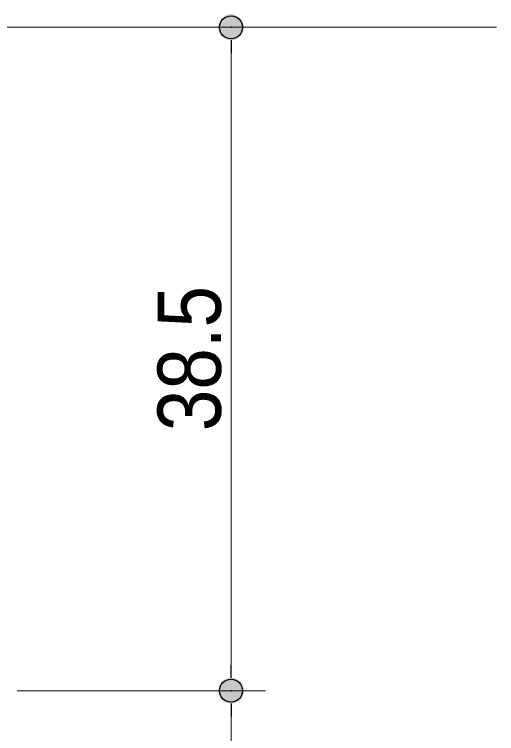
# Model space of a CAD drawing. Units: millimetres, scale not verified. Extents: x -4547 to 4547, y -2284 to 2284.
# Drawn here: x 946.5 to 1156.3, y 408.5 to 721.6 of the extents above; entities that cross this region are included whole.
import ezdxf
from ezdxf.enums import TextEntityAlignment as Align

# ---------------------------------------------------------------- set-up
doc = ezdxf.new("R2010")
doc.units = ezdxf.units.MM
doc.header["$LTSCALE"] = 20
doc.header["$PDMODE"] = 32
doc.header["$PDSIZE"] = 10
for name, color, linetype, lineweight in [('0-1_3一般', 7, 'Continuous', 15), ('0-3_0', 7, 'Continuous', 25), ('0-5_2寸法-1', 7, 'Continuous', 15)]:
    doc.layers.add(name, color=color, linetype=linetype, lineweight=lineweight)
doc.layers.add('0-4_Defpoints', color=7, linetype='Continuous')
doc.styles.add('ＭＳ Ｐゴシック', font='')
doc.styles.get('ＭＳ Ｐゴシック').set_extended_font_data('MS PGothic')

# ---------------------------------------------------------------- blocks, each defined once
blk = doc.blocks.new('グループ-56')
at = {"layer": '0-1_3一般', "lineweight": 5}
blk.add_lwpolyline([(49937.6, 14319), (41117.6, 14319), (30617.6, 14319)], dxfattribs=at)
blk = doc.blocks.new('グループ-58')
at = {"layer": '0-1_3一般'}
blk.add_blockref('グループ-56', (0, 0), dxfattribs=at)
blk = doc.blocks.new('_Dot')
at = {"layer": '0-3_0'}
blk.add_line((-10, 0), (-20, 0), dxfattribs=at)
for points in [[(0, 0), (-8.76, 4.82), (-8.09, 5.88)], [(0, 0), (-8.09, 5.88), (-7.29, 6.85)], [(0, 0), (-7.29, 6.85), (-6.37, 7.71)], [(0, 0), (-6.37, 7.71), (-5.36, 8.44)], [(0, 0), (-5.36, 8.44), (-4.26, 9.05)], [(0, 0), (-4.26, 9.05), (-3.09, 9.51)], [(0, 0), (-3.09, 9.51), (-1.87, 9.82)], [(0, 0), (-1.87, 9.82), (-0.63, 9.98)], [(0, 0), (-0.63, 9.98), (0.63, 9.98)], [(0, 0), (0.63, 9.98), (1.87, 9.82)], [(0, 0), (1.87, 9.82), (3.09, 9.51)], [(0, 0), (3.09, 9.51), (4.26, 9.05)], [(0, 0), (4.26, 9.05), (5.36, 8.44)], [(0, 0), (5.36, 8.44), (6.37, 7.71)], [(0, 0), (6.37, 7.71), (7.29, 6.85)], [(0, 0), (7.29, 6.85), (8.09, 5.88)], [(0, 0), (8.09, 5.88), (8.76, 4.82)], [(0, 0), (-10, 0), (-9.92, 1.25)], [(0, 0), (-9.92, -1.25), (-10, 0)], [(0, 0), (-9.92, 1.25), (-9.69, 2.49)], [(0, 0), (-9.69, -2.49), (-9.92, -1.25)], [(0, 0), (-9.69, 2.49), (-9.3, 3.68)], [(0, 0), (-9.3, -3.68), (-9.69, -2.49)], [(0, 0), (-9.3, 3.68), (-8.76, 4.82)], [(0, 0), (-8.76, -4.82), (-9.3, -3.68)], [(0, 0), (-8.09, -5.88), (-8.76, -4.82)], [(0, 0), (-7.29, -6.85), (-8.09, -5.88)], [(0, 0), (-6.37, -7.71), (-7.29, -6.85)], [(0, 0), (-5.36, -8.44), (-6.37, -7.71)], [(0, 0), (-4.26, -9.05), (-5.36, -8.44)], [(0, 0), (-3.09, -9.51), (-4.26, -9.05)], [(0, 0), (-1.87, -9.82), (-3.09, -9.51)], [(0, 0), (-0.63, -9.98), (-1.87, -9.82)], [(0, 0), (0.63, -9.98), (-0.63, -9.98)], [(0, 0), (8.76, 4.82), (9.3, 3.68)], [(0, 0), (9.3, 3.68), (9.69, 2.49)], [(0, 0), (9.69, 2.49), (9.92, 1.25)], [(0, 0), (9.92, 1.25), (10, 0)], [(0, 0), (1.87, -9.82), (0.63, -9.98)], [(0, 0), (3.09, -9.51), (1.87, -9.82)], [(0, 0), (4.26, -9.05), (3.09, -9.51)], [(0, 0), (5.36, -8.44), (4.26, -9.05)], [(0, 0), (6.37, -7.71), (5.36, -8.44)], [(0, 0), (7.29, -6.85), (6.37, -7.71)], [(0, 0), (8.09, -5.88), (7.29, -6.85)], [(0, 0), (8.76, -4.82), (8.09, -5.88)], [(0, 0), (9.3, -3.68), (8.76, -4.82)], [(0, 0), (9.69, -2.49), (9.3, -3.68)], [(0, 0), (9.92, -1.25), (9.69, -2.49)], [(0, 0), (10, 0), (9.92, -1.25)]]:
    blk.add_solid(points, dxfattribs=at)

msp = doc.modelspace()

# ---------------------------------------------------------------- linework, layer by layer
at = {"layer": '0-4_Defpoints'}
for p in [(1040.73, 715.95), (1040.73, 427.2)]:
    msp.add_point(p, dxfattribs=at)
at = {"layer": '0-5_2寸法-1'}
for p, q in [((1055.73, 715.95), (1055.93, 715.95)), ((1040.73, 704.7), (1040.73, 438.46)), ((947.75, 427.2), (1055.73, 427.2)), ((947.75, 427.2), (1055.73, 427.2)), ((1040.73, 415.95), (1040.73, 363.46))]:
    msp.add_line(p, q, dxfattribs=at)

# ---------------------------------------------------------------- block references
at = {"layer": '0-1_3一般', "xscale": 0.05, "yscale": 0.05}
msp.add_blockref('グループ-58', (-1340.62, 0), dxfattribs=at)
at = {"layer": '0-5_2寸法-1', "xscale": 0.5627563, "yscale": 0.5627563}
for p, rotation in [((1040.73, 715.95), 90), ((1040.73, 427.2), 270), ((1040.73, 427.2), 90)]:
    msp.add_blockref('_Dot', p, dxfattribs=dict(at, rotation=rotation))

# ---------------------------------------------------------------- texts
at = {"layer": '0-5_2寸法-1', "style": 'ＭＳ Ｐゴシック', "width": 0.9}
msp.add_text('38.5', height=27.57, rotation=90, dxfattribs=at).set_placement((1044.61, 540.17), align=Align.BOTTOM_LEFT)

doc.saveas('drawing.dxf')
